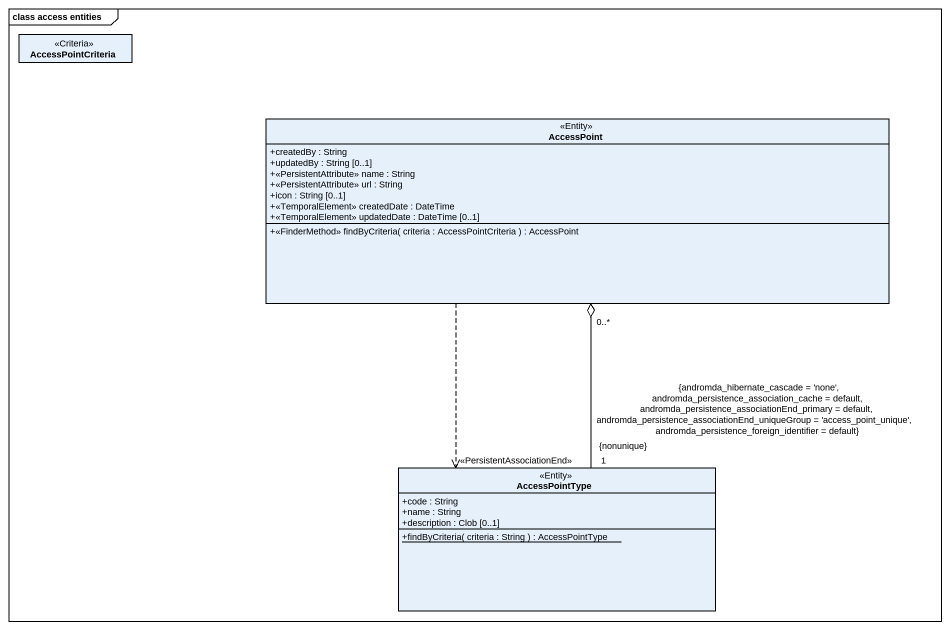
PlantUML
@startuml
mainframe class access entities
hide circle
hide empty members
skinparam classAttributeIconSize 0
class AccessPointCriteria <<Criteria>>
class AccessPoint <<Entity>> {
  +createdBy : String
  +updatedBy : String [0..1]
  +<<PersistentAttribute>> name : String
  +<<PersistentAttribute>> url : String
  +icon : String [0..1]
  +<<TemporalElement>> createdDate : DateTime
  +<<TemporalElement>> updatedDate : DateTime [0..1]
  +<<FinderMethod>> findByCriteria( criteria : AccessPointCriteria ) : AccessPoint
}
class AccessPointType <<Entity>> {
  +code : String
  +name : String
  +description : Clob [0..1]
  {static} +findByCriteria( criteria : String ) : AccessPointType
}
AccessPoint ..> AccessPointType
AccessPoint "0..*" o-- "<<PersistentAssociationEnd>>\n1\n{andromda_hibernate_cascade = 'none', andromda_persistence_association_cache = default, andromda_persistence_associationEnd_primary = default, andromda_persistence_associationEnd_uniqueGroup = 'access_point_unique', andromda_persistence_foreign_identifier = default}\n{nonunique}" AccessPointType
@enduml
